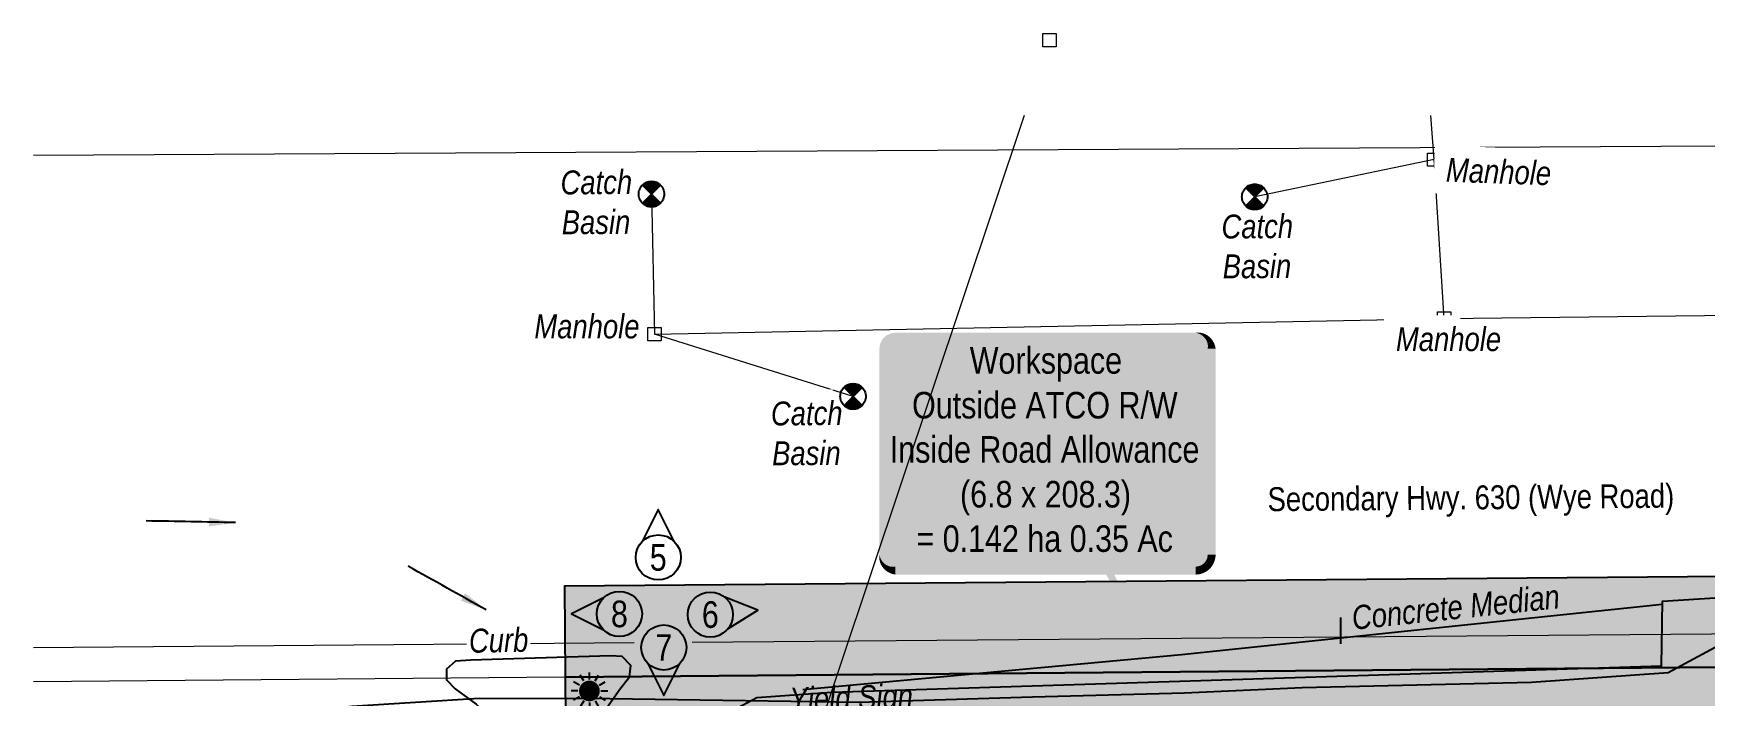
# Model space of a CAD drawing. Extents: x 47903 to 49482, y 5930913 to 5932062.
# Drawn here: x 48590.8 to 48716.5, y 5931239.7 to 5931289.5 of the extents above; entities that cross this region are included whole.
import ezdxf
from ezdxf.enums import TextEntityAlignment as Align

# ---------------------------------------------------------------- set-up
doc = ezdxf.new("R2010")
doc.units = 0
doc.header["$LTSCALE"] = 5
doc.linetypes.add('foc-SEISMIC', pattern=[20.5, 15, -1, 0.5, -1, 0.5, -1, 0.5, -1])
for name, color, linetype in [('_P-Temp 3', 104, 'Continuous'), ('_P-Temp H3', 71, 'Continuous'), ('AS-POWER-BURIED-ATCO PIPELINES', 241, 'foc-POWER_BURIED'), ('AS-SEISMIC', 224, 'foc-SEISMIC'), ('AS-SYMBOL', 7, 'Continuous'), ('CG-NOTES', 7, 'Continuous'), ('L-TITLEDB', 4, 'Continuous'), ('L-TITLEDB-T', 4, 'Continuous'), ('T-SLOPE', 48, 'Continuous'), ('T-WATER', 160, 'Continuous')]:
    doc.layers.add(name, color=color, linetype=linetype)
for name, color, linetype, lineweight, true_color in [('AS-FIBRE-OPTIC', 7, 'foc-FIBREOP', 9, 0xff9c38), ('AS-SANITARY', 7, 'foc-SANITARY', 9, 0x29a300), ('AS-STORM', 7, 'foc-STORM', 9, 0x29a300), ('AS-TELUS-ATCO PIPELINES', 7, 'foc-TEL', 9, 0xff9c38)]:
    doc.layers.add(name, color=color, linetype=linetype, lineweight=lineweight, true_color=true_color)
for name, color, linetype, lineweight in [('AS-GENERAL', 48, 'Continuous', 18), ('AS-GENERAL-manhole', 48, 'Continuous', 18), ('T-TEXT', 48, 'Continuous', 18)]:
    doc.layers.add(name, color=color, linetype=linetype, lineweight=lineweight)
doc.styles.add('1.8', font='', dxfattribs={"height": 1.8})
doc.styles.add('80', font='', dxfattribs={"height": 10})
doc.styles.add('80L', font='', dxfattribs={"height": 10})
doc.styles.add('foc-LtypeFont', font='', dxfattribs={"height": 7.35})
doc.styles.get('1.8').set_extended_font_data('Arial Narrow')
doc.styles.get('80').set_extended_font_data('Arial Narrow')
doc.styles.get('80L').set_extended_font_data('Arial Narrow')
doc.styles.get('foc-LtypeFont').set_extended_font_data('Arial Narrow')
doc.linetypes.add('foc-FIBREOP', pattern='A,10,-1,["FO",foc-LtypeFont,S=0.2,R=0,X=-0.5,Y=-0.75],-2.75', length=13.75)
doc.linetypes.add('foc-POWER_BURIED', pattern='A,10,-1,["P",foc-LtypeFont,S=0.2,R=0,X=-0.425,Y=-0.75],-2', length=13)
doc.linetypes.add('foc-SANITARY', pattern='A,10,-1,["SN",foc-LtypeFont,S=0.2,R=0,X=-0.5,Y=-0.75],-2.75', length=13.75)
doc.linetypes.add('foc-STORM', pattern='A,10,-1,["ST",foc-LtypeFont,S=0.2,R=0,X=-0.5,Y=-0.75],-2.75', length=13.75)
doc.linetypes.add('foc-TEL', pattern='A,2,-1,["T",foc-LtypeFont,S=0.2,R=0,X=-0.425,Y=-0.75],-1.24,8', length=12.24)
doc.dimstyles.new('Compass 1 000', dxfattribs={"dimtxt": 1.8, "dimasz": 2, "dimexe": 0.2, "dimexo": 0.0625, "dimgap": 0.5, "dimtad": 0, "dimtih": 1, "dimtoh": 1, "dimzin": 0, "dimdsep": 46, "dimtxsty": '1.8', "dimcen": 0.1, "dimse1": 1, "dimse2": 1, "dimclrd": 256, "dimclrt": 256, "dimaunit": 1, "dimadec": 4, "dimazin": 0, "dimtfac": 0.06, "dimtofl": 0, "dimtmove": 0, "dimatfit": 0, "dimfxl": 0.2, "dimtolj": 1, "dimtzin": 0, "dimlwd": -1, "dimarcsym": 0})

# ---------------------------------------------------------------- blocks, each defined once
blk = doc.blocks.new('*U48')
at = {"layer": 'CG-NOTES', "color": 182}
blk.add_lwpolyline([(6.52, -5.43), (17.92, 1.65), (5.43, 6.52)], dxfattribs=at)
blk.add_circle((0, 0), 8.49, dxfattribs=at)
at = {"color": 182, "style": '80L'}
blk.add_attdef('#', text='', height=10, dxfattribs=at).set_placement((0, 0), align=Align.MIDDLE_CENTER)
blk = doc.blocks.new('*U31')
at = {"layer": 'CG-NOTES', "color": 182}
blk.add_lwpolyline([(6, 6), (0, 18), (-6, 6)], dxfattribs=at)
blk.add_circle((0, 0), 8.49, dxfattribs=at)
at = {"color": 182, "style": '80L'}
blk.add_attdef('#', text='', height=10, dxfattribs=at).set_placement((0, 0), align=Align.MIDDLE_CENTER)
blk = doc.blocks.new('*U49')
at = {"layer": 'CG-NOTES', "color": 182}
blk.add_lwpolyline([(-6, 6), (-18, 0), (-6, -6)], dxfattribs=at)
blk.add_circle((0, 0), 8.49, dxfattribs=at)
at = {"color": 182, "style": '80L'}
blk.add_attdef('#', text='', height=10, dxfattribs=at).set_placement((0, 0), align=Align.MIDDLE_CENTER)
blk = doc.blocks.new('*U30')
at = {"layer": 'CG-NOTES', "color": 182}
blk.add_lwpolyline([(-6, -6), (0, -18), (6, -6)], dxfattribs=at)
blk.add_circle((0, 0), 8.49, dxfattribs=at)
at = {"color": 182, "style": '80L'}
blk.add_attdef('#', text='', height=10, dxfattribs=at).set_placement((0, 0), align=Align.MIDDLE_CENTER)
blk = doc.blocks.new('lightpole')
h = blk.add_hatch(color=255)
h.dxf.hatch_style = 1
h.paths.add_polyline_path([(-0.78, 0, 1), (0.78, 0, 1)])
h.paths.add_polyline_path([(0.68, 0, -1), (-0.68, 0, -1)], flags=16)
h = blk.add_hatch(color=48)
h.dxf.hatch_style = 1
edge = h.paths.add_edge_path()
edge.add_arc((0, 0), 0.682, 0, 360)
at = {"color": 48}
for p, q in [((0, 0.86), (0, 1.38)), ((-0.86, 0), (-1.38, 0)), ((-0.75, 0.43), (-1.19, 0.69)), ((-0.43, 0.75), (-0.69, 1.19)), ((0.43, 0.75), (0.69, 1.19)), ((0.75, 0.43), (1.19, 0.69)), ((0.86, 0), (1.38, 0)), ((-0.75, -0.43), (-1.19, -0.69)), ((-0.43, -0.75), (-0.69, -1.19)), ((0, -0.86), (0, -1.38)), ((0.43, -0.75), (0.69, -1.19)), ((0.75, -0.43), (1.19, -0.69))]:
    blk.add_line(p, q, dxfattribs=at)
blk.add_circle((0, 0), 0.682, dxfattribs=at)
blk = doc.blocks.new('*U69')
h = blk.add_hatch(color=255)
edge = h.paths.add_edge_path()
edge.add_line((-56.5, -45.5), (56.5, -45.5))
edge.add_arc((56.5, -39.5), 6, 270, 360)
edge.add_line((62.5, -39.5), (62.5, 38))
edge.add_arc((56.5, 38), 6, 0, 90)
edge.add_line((56.5, 44), (-56.5, 44))
edge.add_arc((-56.5, 38), 6, 90, 180)
edge.add_line((-62.5, 38), (-62.5, -39.5))
edge.add_arc((-56.5, -39.5), 6, 180, 270)
at = {"color": 104, "flags": 128}
blk.add_lwpolyline([(-56.5, -45.5, 3, 3, 0), (56.5, -45.5, 3, 3, 0.414214), (62.5, -39.5, 3, 3, 0), (62.5, 38, 3, 0, 0.414214), (56.5, 44, 0, 0, 0), (-56.5, 44, 0, 0, 0.414214), (-62.5, 38, 0, 0, 0), (-62.5, -39.5, 0, 3, 0.414214)], format="xyseb", close=True, dxfattribs=at)
blk.add_lwpolyline([(38.49, -74.16, 0, 7.5, 0), (0, 0, 0, 0, 0)], format="xyseb", dxfattribs=at)
at = {"color": 104, "style": '80'}
blk.add_attdef('ENTER_TEXT_001', (-26.85, -4.92), '', height=10, dxfattribs=at)
blk = doc.blocks.new('*X46')
at = {"color": 0}
for p, q in [((102.12, -2061.56), (108.81, -2061.56)), ((102.18, -2061.72), (108.75, -2061.72)), ((102.29, -2061.41), (108.64, -2061.41)), ((102.33, -2061.87), (108.59, -2061.87)), ((102.47, -2061.25), (108.45, -2061.25)), ((102.49, -2062.03), (108.44, -2062.03)), ((102.68, -2061.09), (108.25, -2061.09)), ((102.92, -2060.94), (108.01, -2060.94)), ((103.18, -2060.78), (107.75, -2060.78)), ((103.5, -2060.62), (107.43, -2060.62)), ((103.89, -2060.47), (107.03, -2060.47)), ((104.45, -2060.31), (106.48, -2060.31)), ((102.11, -2068.44), (108.82, -2068.44)), ((102.19, -2068.28), (108.74, -2068.28)), ((102.34, -2068.12), (108.58, -2068.12)), ((102.5, -2067.97), (108.43, -2067.97)), ((102.65, -2062.19), (108.28, -2062.19)), ((102.66, -2067.81), (108.27, -2067.81)), ((102.8, -2062.34), (108.13, -2062.34)), ((102.81, -2067.66), (108.12, -2067.66)), ((102.96, -2062.5), (107.97, -2062.5)), ((102.97, -2067.5), (107.96, -2067.5)), ((103.12, -2062.66), (107.81, -2062.66)), ((103.13, -2067.34), (107.8, -2067.34)), ((103.27, -2062.81), (107.66, -2062.81)), ((103.28, -2067.19), (107.65, -2067.19)), ((103.43, -2062.97), (107.5, -2062.97)), ((103.44, -2067.03), (107.49, -2067.03)), ((103.58, -2063.12), (107.34, -2063.12)), ((103.59, -2066.87), (107.33, -2066.87)), ((103.74, -2063.28), (107.19, -2063.28)), ((103.75, -2066.72), (107.18, -2066.72)), ((103.9, -2063.44), (107.03, -2063.44)), ((103.91, -2066.56), (107.02, -2066.56)), ((104.05, -2063.59), (106.88, -2063.59)), ((104.06, -2066.41), (106.87, -2066.41)), ((104.21, -2063.75), (106.72, -2063.75)), ((104.22, -2066.25), (106.71, -2066.25)), ((104.37, -2063.91), (106.56, -2063.91)), ((104.38, -2066.09), (106.55, -2066.09)), ((104.52, -2064.06), (106.41, -2064.06)), ((104.53, -2065.94), (106.4, -2065.94)), ((104.68, -2064.22), (106.25, -2064.22)), ((104.69, -2065.78), (106.24, -2065.78)), ((104.83, -2064.37), (106.09, -2064.37)), ((104.84, -2065.62), (106.08, -2065.62)), ((104.99, -2064.53), (105.94, -2064.53)), ((105, -2065.47), (105.93, -2065.47)), ((105.15, -2064.69), (105.78, -2064.69)), ((105.16, -2065.31), (105.77, -2065.31)), ((105.3, -2064.84), (105.63, -2064.84)), ((105.31, -2065.16), (105.62, -2065.16)), ((102.28, -2068.59), (108.65, -2068.59)), ((102.46, -2068.75), (108.47, -2068.75)), ((102.67, -2068.91), (108.26, -2068.91)), ((102.9, -2069.06), (108.03, -2069.06)), ((103.17, -2069.22), (107.76, -2069.22)), ((103.48, -2069.37), (107.45, -2069.37)), ((103.87, -2069.53), (107.06, -2069.53)), ((104.41, -2069.69), (106.52, -2069.69))]:
    blk.add_line(p, q, dxfattribs=at)
blk = doc.blocks.new('SP')
for p, q in [((0.68, -0.68), (-0.68, 0.68)), ((-0.68, -0.68), (0.68, 0.68))]:
    blk.add_line(p, q)
blk.add_circle((0, 0), 0.96)
at = {"xscale": 0.2, "yscale": 0.2, "zscale": 0.2}
blk.add_blockref('*X46', (-21.09, 413), dxfattribs=at)

msp = doc.modelspace()

# ---------------------------------------------------------------- hatches: boundary and pattern name
at = {"layer": '_P-Temp H3'}
h = msp.add_hatch(color=256, dxfattribs=at)
h.dxf.hatch_style = 1
h.paths.add_polyline_path([(48630.79, 5931241.05), (48839.04, 5931242.87), (48838.98, 5931249.64), (48630.73, 5931247.92)])
h = msp.add_hatch(color=256, dxfattribs=at)
h.dxf.hatch_style = 1
h.paths.add_polyline_path([(48630.79, 5931241.05), (48630.91, 5931225.92), (48644.18, 5931226.04), (48651.59, 5931235.14), (48839.09, 5931236.78), (48839.04, 5931242.87)])

# ---------------------------------------------------------------- linework, layer by layer
at = {"layer": '_P-Temp 3', "flags": 128}
for points in [[(48630.79, 5931241.05), (48839.04, 5931242.87), (48838.98, 5931249.64), (48630.73, 5931247.92)], [(48630.79, 5931241.05), (48630.91, 5931225.92), (48644.18, 5931226.04), (48651.59, 5931235.14), (48839.09, 5931236.78), (48839.04, 5931242.87)]]:
    msp.add_lwpolyline(points, close=True, dxfattribs=at)
msp.add_lwpolyline([(48630.79, 5931241.05), (48839.04, 5931242.87)], dxfattribs=at)
at = {"layer": 'AS-FIBRE-OPTIC', "flags": 128}
msp.add_lwpolyline([(48590.78, 5931280.35), (48812.99, 5931281.58), (48819.49, 5931283.34)], dxfattribs=at)
at = {"layer": 'AS-GENERAL-manhole', "flags": 128}
for points in [[(48666.72, 5931289.51), (48667.72, 5931289.51), (48667.72, 5931288.51), (48666.72, 5931288.51)], [(48695.68, 5931280.51), (48696.68, 5931280.51), (48696.68, 5931279.51), (48695.68, 5931279.51)], [(48696.43, 5931268.55), (48697.43, 5931268.55), (48697.43, 5931267.55), (48696.43, 5931267.55)], [(48637.01, 5931267.38), (48638.01, 5931267.38), (48638.01, 5931266.38), (48637.01, 5931266.38)]]:
    msp.add_lwpolyline(points, close=True, dxfattribs=at)
at = {"layer": 'AS-POWER-BURIED-ATCO PIPELINES', "flags": 128}
msp.add_lwpolyline([(48602.26, 5931237.46), (48614.74, 5931238.87), (48624.31, 5931239.47), (48634.16, 5931239.44), (48652.85, 5931239.18), (48665.94, 5931239.57), (48677.38, 5931239.89), (48686.23, 5931240.29), (48703.5, 5931240.68), (48713.77, 5931241.41), (48718.9, 5931244.17), (48726.66, 5931246.81), (48735.32, 5931247.71), (48745.44, 5931248.1), (48761.66, 5931248.22), (48779.06, 5931249.4), (48794.74, 5931249.52), (48804.91, 5931251.65), (48820.6, 5931251.76), (48834.85, 5931251.84)], dxfattribs=at)
at = {"layer": 'AS-STORM'}
for p, q in [((48696.18, 5931280.01), (48695.92, 5931283.34)), ((48696.18, 5931280.01), (48682.67, 5931277.21)), ((48696.93, 5931268.05), (48696.18, 5931280.01)), ((48652.45, 5931262.19), (48637.51, 5931266.88))]:
    msp.add_line(p, q, dxfattribs=at)
msp.add_lwpolyline([(48637.28, 5931277.42), (48637.51, 5931266.88), (48696.93, 5931268.05), (48746.97, 5931268.63), (48764.71, 5931269.26), (48796.93, 5931269.76), (48888.03, 5931268.5), (48897.8, 5931268.91)], dxfattribs=at)
at = {"layer": 'AS-TELUS-ATCO PIPELINES', "flags": 128}
for points in [[(48590.78, 5931243.29), (48635.97, 5931243.66)], [(48640.35, 5931243.69), (48735.46, 5931244.46)]]:
    msp.add_lwpolyline(points, dxfattribs=at)
at = {"layer": 'L-TITLEDB', "lineweight": 0}
msp.add_line((48839.54, 5931242.88), (48590.78, 5931240.7), dxfattribs=at)
at = {"layer": 'L-TITLEDB-T'}
msp.add_line((48689.16, 5931243.56), (48689.14, 5931245.56), dxfattribs=at)
msp.add_solid([(48689.49, 5931243.56), (48688.83, 5931243.55), (48689.17, 5931241.56)], dxfattribs=at)
at = {"layer": 'T-SLOPE', "flags": 128}
for points in [[(48643.43, 5931238.57), (48645.21, 5931239.52), (48650.86, 5931239.92), (48678.61, 5931240.8), (48713.29, 5931241.91), (48713.36, 5931246.78), (48741.39, 5931248.57), (48773.64, 5931249.97), (48801.71, 5931250.51), (48822.4, 5931248.74), (48833.26, 5931246.21), (48837.76, 5931243.57), (48842, 5931238.24), (48843.38, 5931235.05)], [(48648.67, 5931240.13), (48677.16, 5931242.77), (48713.34, 5931246.56)], [(48630.85, 5931233.89), (48632.42, 5931236.61), (48634.89, 5931240.15), (48635.62, 5931241.09), (48635.73, 5931241.93), (48635.08, 5931242.61), (48634.2, 5931242.66), (48623.68, 5931242.34), (48622.53, 5931242.26), (48621.86, 5931241.67), (48621.85, 5931240.86), (48622.5, 5931240.19), (48624.09, 5931239.02), (48626.47, 5931236.43), (48627.89, 5931234.34), (48628.78, 5931232.89), (48629.35, 5931232.43), (48629.97, 5931232.54), (48630.55, 5931233.3)]]:
    msp.add_lwpolyline(points, dxfattribs=at)

# ---------------------------------------------------------------- block references
at = {"layer": '_P-Temp 3'}
ref = msp.add_blockref('*U69', (48666.93, 5931258.18), dxfattribs=dict(at, xscale=0.1999631356000001, yscale=0.1999631356000001, zscale=0.1999631356000001))
ref.add_attrib('ENTER_TEXT_001', 'Workspace', (48661.23, 5931263.9), dxfattribs={"layer": '0', "color": 104, "height": 2, "style": '80'})
ref.add_attrib('ENTER_TEXT_002', 'Outside ATCO R/W', (48656.89, 5931260.53), dxfattribs={"layer": '0', "color": 104, "height": 1.9996, "style": '80'})
ref.add_attrib('ENTER_TEXT_003', 'Inside Road Allowance', (48655.21, 5931257.2), dxfattribs={"layer": '0', "color": 104, "height": 1.9996, "style": '80'})
ref.add_attrib('ENTER_TEXT_004', '(6.8 x 208.3)', (48660.5, 5931253.83), dxfattribs={"layer": '0', "color": 104, "height": 1.9996, "style": '80'})
ref.add_attrib('ENTER_TEXT_005', '= 0.142 ha 0.35 Ac', (48657.22, 5931250.49), dxfattribs={"layer": '0', "color": 104, "height": 1.9996, "style": '80'})
at = {"layer": 'AS-SYMBOL', "color": 2}
msp.add_blockref('lightpole', (48632.61, 5931240.02), dxfattribs=at)
at = {"layer": 'CG-NOTES', "xscale": 0.1999999999999998, "yscale": 0.1999999999999998, "zscale": 0.1999999999999998}
for name, p, values in [('*U31', (48637.79, 5931250.07), {'#': '5'}), ('*U49', (48634.87, 5931245.82), {'#': '8'}), ('*U48', (48641.71, 5931245.77), {'#': '6'}), ('*U30', (48638.21, 5931243.29), {'#': '7'})]:
    msp.add_blockref(name, p, dxfattribs=at).add_auto_attribs(values)

# ---------------------------------------------------------------- texts
at = {"layer": 'AS-GENERAL', "insert": (48628.47, 5931268.36), "char_height": 1.8, "attachment_point": 1, "style": '80L', "bg_fill": 2}
msp.add_mtext_dynamic_manual_height_columns('{\\fArial Narrow|b0|i1|c0|p34;Manhole}', width=3.9381, gutter_width=50, heights=[0], dxfattribs=at)
at = {"layer": 'AS-GENERAL', "insert": (48647.51, 5931240.26), "char_height": 1.8, "attachment_point": 1, "rotation": 1.8286, "style": '80L', "bg_fill": 1, "box_fill_scale": 1.1, "bg_fill_color": 71, "bg_fill_transparency": 0}
msp.add_mtext_dynamic_manual_height_columns('\\pi0.13178;{\\fArial Narrow|b0|i1|c0|p34;Yield Sign}', width=9.2525, gutter_width=50, heights=[0], dxfattribs=at)
at = {"layer": 'T-TEXT', "insert": (48689.89, 5931246.41), "char_height": 1.7997, "attachment_point": 1, "rotation": 5.9831, "style": '80L'}
msp.add_mtext_dynamic_manual_height_columns('{\\fArial Narrow|b0|i1|c0|p34;Concrete Median}', width=16.8116, gutter_width=49.99, heights=[0], dxfattribs=at)

# ---------------------------------------------------------------- leaders
at = {"layer": 'T-WATER', "path_type": 1}
for points in [[(48605.98, 5931252.69), (48599.26, 5931252.82)], [(48624.84, 5931246.12), (48618.97, 5931249.41)]]:
    msp.add_leader(points, dimstyle='Compass 1 000', override={"dimgap": 0.5, "dimtad": 0, "dimclrd": 256}, dxfattribs=at)

# ---------------------------------------------------------------- next in the draw order: texts
at = {"layer": 'AS-SEISMIC', "char_height": 1.8, "attachment_point": 1, "rotation": 0.4464, "style": '80L', "bg_fill": 2}
for insert in [(48631.83, 5931279.2), (48681.56, 5931275.88), (48647.66, 5931261.81)]:
    msp.add_mtext_dynamic_manual_height_columns('\\pi-1.39615;{\\fArial Narrow|b0|i1|c0|p34;Catch \\P\\pi-1.33107;Basin}', width=2.356, gutter_width=50, heights=[0], dxfattribs=dict(at, insert=insert))
at = {"layer": 'T-TEXT', "insert": (48623.53, 5931244.69), "char_height": 1.7997, "attachment_point": 1, "rotation": 1.0846, "style": '80L', "bg_fill": 3, "box_fill_scale": 1.1, "bg_fill_color": 256, "bg_fill_transparency": 0}
msp.add_mtext_dynamic_manual_height_columns('{\\fArial Narrow|b0|i1|c0|p34;Curb}', width=4.4435, gutter_width=49.99, heights=[0], dxfattribs=at)

# ---------------------------------------------------------------- next in the draw order: linework, layer by layer
at = {"layer": 'AS-SANITARY'}
msp.add_lwpolyline([(48665.32, 5931283.34), (48644.55, 5931221.23), (48709.88, 5931164.54), (48747.77, 5931146.81)], dxfattribs=at)

# ---------------------------------------------------------------- next in the draw order: block references
at = {"layer": 'AS-SEISMIC'}
for p in [(48637.28, 5931277.42), (48682.67, 5931277.21), (48652.45, 5931262.19)]:
    msp.add_blockref('SP', p, dxfattribs=at)

# ---------------------------------------------------------------- next in the draw order: texts
at = {"layer": 'AS-GENERAL', "insert": (48697.1, 5931280.15), "char_height": 1.8, "attachment_point": 1, "rotation": 358.0305, "style": '80L', "bg_fill": 2}
msp.add_mtext_dynamic_manual_height_columns('{\\fArial Narrow|b0|i1|c0|p34;Manhole}', width=3.9381, gutter_width=50, heights=[0], dxfattribs=at)
at = {"layer": 'AS-GENERAL', "insert": (48693.3, 5931267.4), "char_height": 1.8, "attachment_point": 1, "style": '80L', "bg_fill": 2}
msp.add_mtext_dynamic_manual_height_columns('{\\fArial Narrow|b0|i1|c0|p34;Manhole}', width=3.9381, gutter_width=50, heights=[0], dxfattribs=at)
at = {"layer": 'L-TITLEDB-T', "insert": (48683.63, 5931255.35), "char_height": 1.8, "attachment_point": 1, "rotation": 0.5022, "style": '80L', "bg_fill": 2}
msp.add_mtext_dynamic_manual_height_columns('Secondary Hwy. 630 (Wye Road)', width=30.4915, gutter_width=49.99, heights=[0], dxfattribs=at)

doc.saveas('drawing.dxf')
